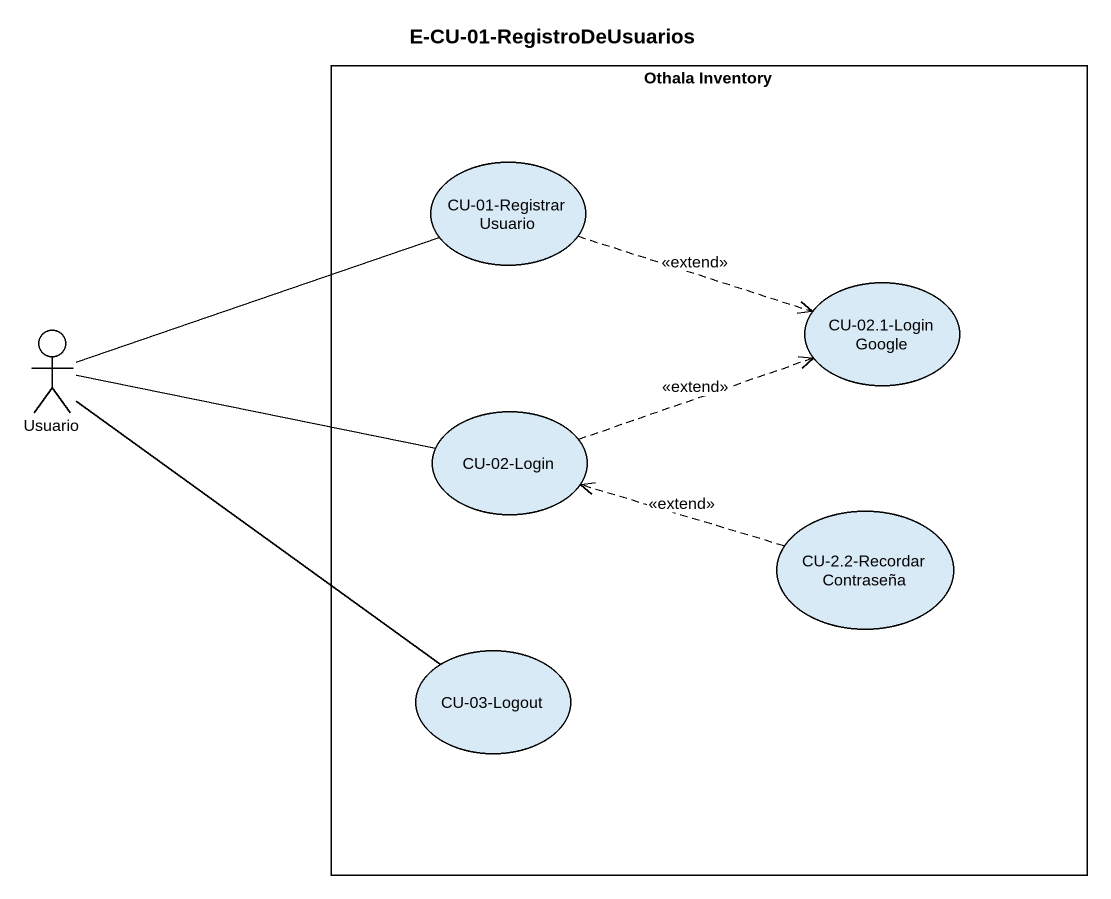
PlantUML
@startuml
title E-CU-01-RegistroDeUsuarios
rectangle "Othala Inventory" as Othala_Inventory {
  usecase "CU-01-Registrar Usuario" as CU_01_Registrar_Usuario
  usecase "CU-02.1-Login Google" as CU_02_1_Login_Google
  usecase "CU-02-Login" as CU_02_Login
  usecase "CU-2.2-Recordar Contraseña" as CU_2_2_Recordar_Contraseña
  usecase "CU-03-Logout" as CU_03_Logout
}
actor Usuario
CU_01_Registrar_Usuario .right.> CU_02_1_Login_Google : <<extend>>
Usuario -right- CU_01_Registrar_Usuario
Usuario -right- CU_02_Login
Usuario -- CU_03_Logout
CU_02_Login .right.> CU_02_1_Login_Google : <<extend>>
CU_2_2_Recordar_Contraseña .left.> CU_02_Login : <<extend>>
@enduml
